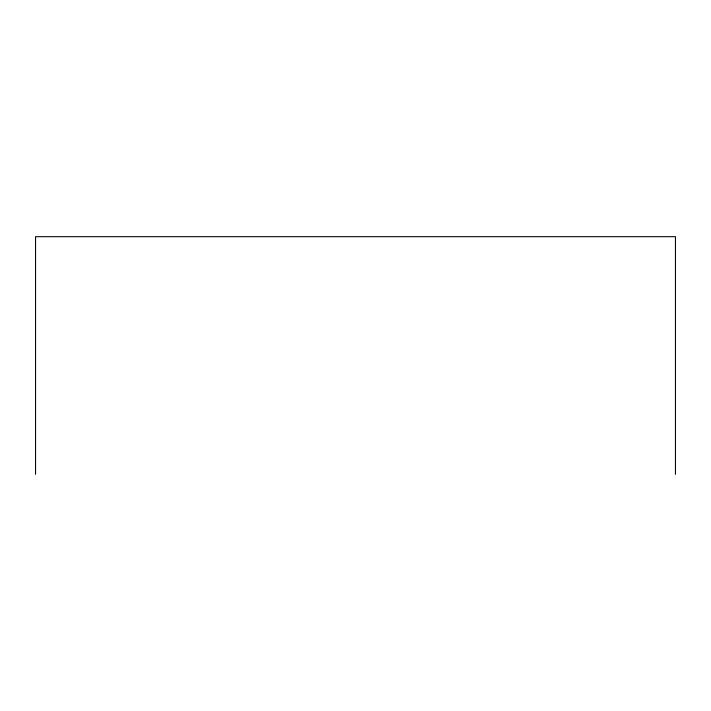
<?xml version="1.0" encoding="UTF-8"?>
<svg xmlns="http://www.w3.org/2000/svg" width="711" height="711" viewBox="0 0 711 711"><rect width="100%" height="100%" fill="white"/><g stroke="black" fill="none" stroke-linecap="round" stroke-linejoin="round"><path stroke-width="1.07" d="M675.45 474.317L675.45 236.683L35.55 236.683L35.55 474.317"/></g></svg>
